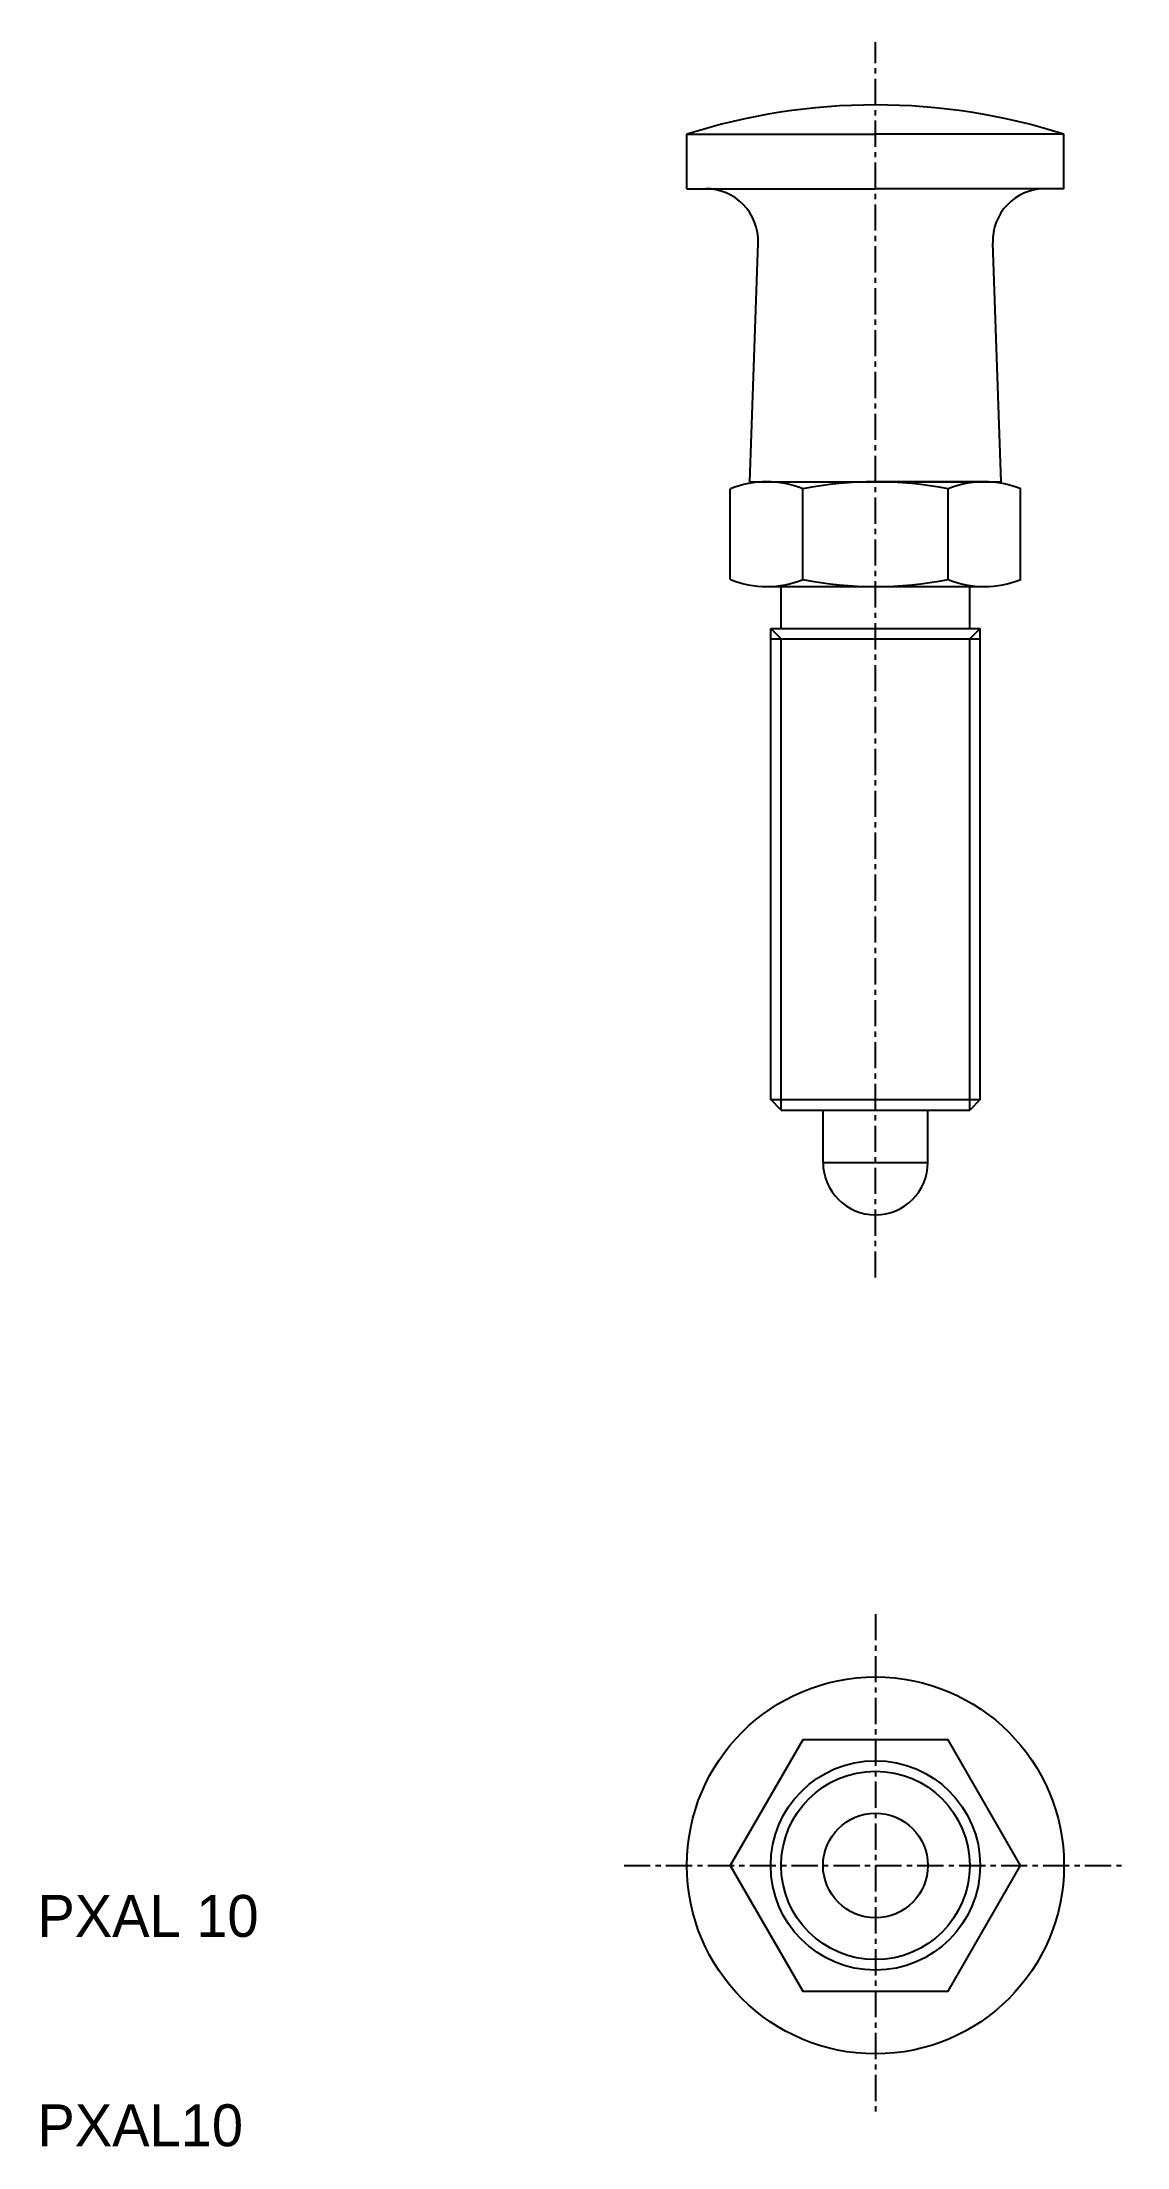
# Model space of a CAD drawing. Extents: x 201 to 253, y 107 to 207.
import ezdxf

# ---------------------------------------------------------------- set-up
doc = ezdxf.new("R2010")
doc.units = 0
doc.linetypes.add('CENTER', pattern=[2, 1.25, -0.25, 0.25, -0.25])
doc.layers.get('0').update_dxf_attribs({"linetype": 'CONTINUOUS'})
doc.layers.add('CENTER', color=1, linetype='CENTER')

msp = doc.modelspace()

# ---------------------------------------------------------------- linework, layer by layer
at = {"color": 7, "linetype": 'CONTINUOUS'}
for p, q in [((231.77, 202.82), (240.77, 202.82)), ((231.77, 200.22), (231.77, 202.82)), ((249.77, 202.82), (240.77, 202.82)), ((249.77, 200.22), (249.77, 202.82)), ((231.77, 200.22), (232.67, 200.22)), ((232.67, 200.22), (240.77, 200.22)), ((248.87, 200.22), (240.77, 200.22)), ((249.77, 200.22), (248.87, 200.22)), ((234.77, 186.22), (235.17, 197.63)), ((246.77, 186.22), (246.37, 197.63)), ((234.77, 186.22), (246.77, 186.22)), ((235.58, 186.22), (240.77, 186.22)), ((245.97, 186.22), (240.77, 186.22)), ((233.84, 181.56), (233.84, 185.88)), ((237.31, 181.56), (237.31, 185.88)), ((244.24, 181.56), (244.24, 185.88)), ((247.7, 181.56), (247.7, 185.88)), ((235.58, 181.22), (240.77, 181.22)), ((236.27, 179.22), (236.27, 181.22)), ((240.77, 181.22), (245.97, 181.22)), ((245.27, 179.22), (245.27, 181.22)), ((235.77, 156.72), (235.77, 179.22)), ((235.77, 179.22), (245.77, 179.22)), ((245.77, 156.72), (245.77, 179.22)), ((235.77, 178.72), (245.77, 178.72)), ((236.27, 156.22), (235.77, 156.72)), ((235.77, 156.72), (245.77, 156.72)), ((236.27, 156.22), (245.27, 156.22)), ((238.27, 153.72), (238.27, 156.22)), ((243.27, 153.72), (243.27, 156.22)), ((245.77, 156.72), (245.27, 156.22)), ((238.27, 153.72), (243.27, 153.72))]:
    msp.add_line(p, q, dxfattribs=at)
at = {"color": 3, "linetype": 'CONTINUOUS'}
for p, q in [((236.27, 178.72), (235.77, 179.22)), ((245.27, 178.72), (245.77, 179.22)), ((236.27, 156.22), (236.27, 178.72)), ((245.27, 156.22), (245.27, 178.72))]:
    msp.add_line(p, q, dxfattribs=at)
at = {"color": 7, "linetype": 'CONTINUOUS'}
msp.add_lwpolyline([(237.31, 126.15), (233.84, 120.15), (237.31, 114.15), (244.24, 114.15), (247.7, 120.15), (244.24, 126.15)], close=True, dxfattribs=at)
for radius in [9, 5, 4.5, 2.5]:
    msp.add_circle((240.77, 120.15), radius, dxfattribs=at)
for centre, radius, start, end in [((240.77, 174.59), 29.63, 90, 107.6836), ((240.77, 174.59), 29.63, 72.3164, 90), ((232.67, 197.72), 2.5, 358.0003, 90), ((248.87, 197.72), 2.5, 90, 181.9997), ((235.58, 181.59), 4.63, 68.0126, 111.9874), ((240.77, 168.22), 18, 78.9042, 101.0958), ((245.97, 181.59), 4.63, 68.0126, 111.9874), ((235.58, 185.85), 4.63, 248.0126, 291.9874), ((240.77, 199.22), 18, 258.9042, 281.0958), ((245.97, 185.85), 4.63, 248.0126, 291.9874), ((240.77, 153.72), 2.5, 180, 0)]:
    msp.add_arc(centre, radius, start, end, dxfattribs=at)
at = {"layer": 'CENTER', "color": 1, "linetype": 'CENTER'}
for p, q in [((240.77, 148.22), (240.77, 207.22)), ((240.77, 132.15), (240.77, 108.15)), ((228.77, 120.15), (252.77, 120.15))]:
    msp.add_line(p, q, dxfattribs=at)

# ---------------------------------------------------------------- texts
at = {"color": 7, "linetype": 'CONTINUOUS'}
for s, p in [('PXAL 10', (200.77, 116.74)), ('PXAL10', (200.77, 106.74))]:
    msp.add_text(s, height=2, dxfattribs=at).set_placement(p)

doc.saveas('drawing.dxf')
